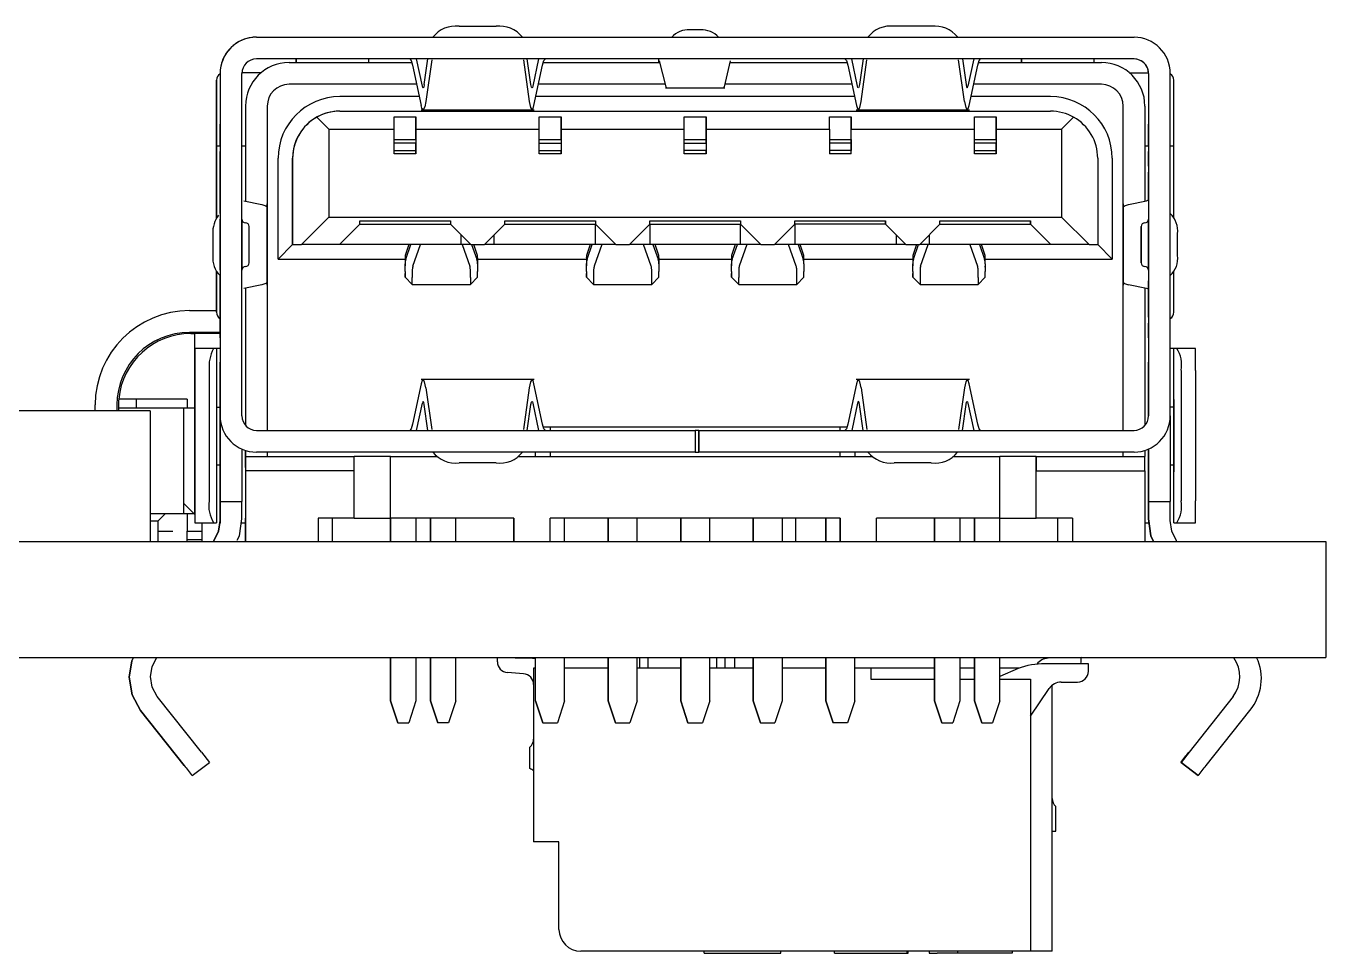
# Model space of a CAD drawing. Header units: millimetres. Extents: x 2 to 1109, y 2 to 430.
# Drawn here: x 146.6 to 164.52, y 390.71 to 403.48 of the extents above; entities that cross this region are included whole.
import ezdxf

# ---------------------------------------------------------------- set-up
doc = ezdxf.new("R2010")
doc.units = ezdxf.units.MM
doc.header["$LTSCALE"] = 0.5
doc.layers.add('几何体', color=7, linetype='Continuous')

msp = doc.modelspace()

# ---------------------------------------------------------------- linework, layer by layer
at = {"layer": '几何体'}
for p, q in [((152.569, 403.481), (153.079, 403.481)), ((159.079, 403.481), (158.569, 403.481)), ((149.774, 403.331), (161.874, 403.331)), ((155.897, 403.431), (155.75, 403.431)), ((161.874, 403.031), (149.774, 403.031)), ((150.224, 402.981), (151.917, 402.981)), ((150.323, 402.981), (150.323, 403.031)), ((151.927, 402.947), (152.046, 402.391)), ((152.063, 402.655), (151.982, 403.031)), ((152.088, 402.677), (152.138, 403.031)), ((152.191, 403.018), (152.11, 402.444)), ((153.456, 403.018), (153.537, 402.444)), ((153.559, 402.677), (153.509, 403.031)), ((153.665, 403.031), (153.585, 402.655)), ((153.601, 402.391), (153.72, 402.947)), ((153.73, 402.981), (155.34, 402.981)), ((155.323, 402.981), (155.323, 403.031)), ((155.422, 402.645), (155.334, 403.005)), ((156.226, 402.645), (156.313, 403.005)), ((156.307, 402.981), (157.917, 402.981)), ((157.927, 402.947), (158.046, 402.391)), ((158.063, 402.655), (157.982, 403.031)), ((158.138, 403.031), (158.088, 402.677)), ((158.11, 402.444), (158.191, 403.018)), ((159.537, 402.444), (159.456, 403.018)), ((159.509, 403.031), (159.559, 402.677)), ((159.665, 403.031), (159.585, 402.655)), ((159.601, 402.391), (159.72, 402.947)), ((159.73, 402.981), (161.424, 402.981)), ((160.323, 402.981), (160.323, 403.031)), ((149.274, 402.831), (149.274, 402.131)), ((149.274, 402.831), (149.274, 402.831)), ((149.274, 402.831), (149.274, 398.111)), ((149.835, 402.838), (149.574, 402.838)), ((149.574, 398.111), (149.574, 402.831)), ((161.812, 402.838), (162.074, 402.838)), ((162.074, 402.831), (162.074, 402.131)), ((162.074, 402.831), (162.074, 402.831)), ((162.074, 402.831), (162.074, 398.111)), ((162.374, 398.111), (162.374, 402.831)), ((149.224, 402.738), (149.224, 401.831)), ((149.224, 401.831), (149.224, 402.738)), ((151.984, 402.681), (150.224, 402.681)), ((155.413, 402.681), (153.663, 402.681)), ((155.416, 402.632), (156.231, 402.632)), ((155.428, 402.633), (155.422, 402.645)), ((156.219, 402.64), (156.226, 402.645)), ((157.984, 402.681), (156.235, 402.681)), ((161.424, 402.681), (159.663, 402.681)), ((162.424, 401.831), (162.424, 402.738)), ((152.021, 402.511), (150.924, 402.511)), ((158.021, 402.511), (153.627, 402.511)), ((160.724, 402.511), (159.627, 402.511)), ((149.624, 402.381), (149.624, 401.071)), ((149.624, 402.381), (149.624, 401.071)), ((149.924, 402.381), (149.924, 397.911)), ((150.606, 402.229), (150.774, 402.061)), ((150.724, 402.28), (150.724, 402.28)), ((150.924, 402.311), (160.724, 402.311)), ((150.924, 402.311), (150.924, 402.311)), ((151.674, 402.235), (151.974, 402.235)), ((151.674, 402.061), (151.674, 402.235)), ((151.974, 402.235), (151.974, 402.061)), ((151.974, 401.916), (151.974, 402.235)), ((152.044, 402.331), (153.604, 402.331)), ((153.674, 402.235), (153.974, 402.235)), ((153.674, 402.061), (153.674, 402.235)), ((153.974, 402.235), (153.974, 402.061)), ((153.974, 401.916), (153.974, 402.235)), ((155.674, 402.235), (155.974, 402.235)), ((155.674, 402.061), (155.674, 402.235)), ((155.974, 402.235), (155.974, 402.061)), ((155.974, 401.916), (155.974, 402.235)), ((157.674, 402.061), (157.674, 402.235)), ((157.674, 402.235), (157.974, 402.235)), ((157.974, 402.235), (157.974, 402.061)), ((157.974, 401.916), (157.974, 402.235)), ((158.044, 402.331), (159.604, 402.331)), ((159.674, 402.235), (159.974, 402.235)), ((159.674, 402.061), (159.674, 402.235)), ((159.974, 402.235), (159.974, 402.061)), ((159.974, 401.916), (159.974, 402.235)), ((161.041, 402.229), (160.874, 402.061)), ((161.724, 397.911), (161.724, 402.381)), ((162.024, 402.381), (162.024, 401.071)), ((149.274, 401.831), (149.274, 402.131)), ((150.774, 402.061), (150.774, 400.851)), ((150.774, 402.061), (151.674, 402.061)), ((151.674, 401.721), (151.674, 402.061)), ((151.974, 402.061), (153.674, 402.061)), ((151.974, 402.061), (151.974, 401.721)), ((153.674, 401.721), (153.674, 402.061)), ((153.974, 402.061), (155.674, 402.061)), ((153.974, 402.061), (153.974, 401.721)), ((155.674, 401.721), (155.674, 402.061)), ((155.974, 402.061), (157.674, 402.061)), ((155.974, 402.061), (155.974, 401.721)), ((157.674, 402.061), (157.674, 401.721)), ((157.974, 402.061), (159.674, 402.061)), ((157.974, 401.721), (157.974, 402.061)), ((159.674, 401.721), (159.674, 402.061)), ((159.974, 402.061), (160.874, 402.061)), ((159.974, 402.061), (159.974, 401.721)), ((160.874, 402.061), (160.874, 400.851)), ((162.074, 401.831), (162.074, 402.131)), ((151.674, 401.921), (151.974, 401.921)), ((151.974, 401.871), (151.674, 401.871)), ((151.974, 401.921), (151.974, 401.871)), ((151.974, 401.771), (151.974, 401.871)), ((153.674, 401.921), (153.974, 401.921)), ((153.674, 401.871), (153.974, 401.871)), ((153.974, 401.921), (153.974, 401.871)), ((153.974, 401.871), (153.974, 401.771)), ((155.674, 401.921), (155.974, 401.921)), ((155.674, 401.871), (155.974, 401.871)), ((155.974, 401.871), (155.974, 401.921)), ((155.974, 401.871), (155.974, 401.771)), ((157.674, 401.921), (157.974, 401.921)), ((157.974, 401.871), (157.674, 401.871)), ((157.974, 401.921), (157.974, 401.871)), ((157.974, 401.871), (157.974, 401.771)), ((159.674, 401.921), (159.974, 401.921)), ((159.974, 401.871), (159.674, 401.871)), ((159.974, 401.921), (159.974, 401.871)), ((159.974, 401.771), (159.974, 401.871)), ((149.224, 401.831), (149.274, 401.831)), ((149.224, 401.831), (149.224, 401.831)), ((149.224, 400.831), (149.224, 401.831)), ((149.274, 401.831), (149.274, 401.831)), ((149.274, 401.555), (149.274, 401.755)), ((149.274, 401.755), (149.274, 401.442)), ((149.574, 401.831), (149.624, 401.831)), ((151.674, 401.771), (151.974, 401.771)), ((151.974, 401.721), (151.674, 401.721)), ((151.974, 401.721), (151.974, 401.771)), ((151.974, 401.721), (151.974, 401.721)), ((153.674, 401.771), (153.974, 401.771)), ((153.974, 401.721), (153.674, 401.721)), ((153.974, 401.721), (153.974, 401.771)), ((153.974, 401.721), (153.974, 401.721)), ((155.974, 401.771), (155.674, 401.771)), ((155.974, 401.721), (155.674, 401.721)), ((155.974, 401.721), (155.974, 401.771)), ((155.974, 401.721), (155.974, 401.721)), ((157.974, 401.771), (157.674, 401.771)), ((157.974, 401.721), (157.674, 401.721)), ((157.974, 401.721), (157.974, 401.771)), ((157.974, 401.721), (157.974, 401.721)), ((159.674, 401.771), (159.974, 401.771)), ((159.974, 401.721), (159.674, 401.721)), ((159.974, 401.721), (159.974, 401.771)), ((159.974, 401.721), (159.974, 401.721)), ((162.024, 401.831), (162.074, 401.831)), ((162.074, 401.831), (162.074, 401.831)), ((162.074, 401.555), (162.074, 401.755)), ((162.074, 401.755), (162.074, 401.442)), ((162.374, 401.831), (162.424, 401.831)), ((149.274, 401.471), (149.274, 401.555)), ((150.074, 400.271), (150.074, 401.661)), ((150.274, 400.471), (150.274, 401.661)), ((150.274, 401.511), (150.274, 401.661)), ((150.274, 401.661), (150.274, 401.511)), ((150.274, 401.661), (150.274, 400.471)), ((150.274, 401.511), (150.274, 401.511)), ((161.374, 401.661), (161.374, 400.471)), ((161.574, 401.661), (161.574, 400.271)), ((162.074, 401.555), (162.074, 401.471)), ((149.274, 401.271), (149.274, 401.471)), ((149.274, 401.442), (149.274, 401.143)), ((162.074, 401.271), (162.074, 401.471)), ((162.074, 401.442), (162.074, 401.143)), ((149.274, 401.088), (149.274, 401.271)), ((149.274, 401.271), (149.274, 401.271)), ((149.274, 400.9), (149.274, 401.143)), ((150.274, 401.151), (150.274, 400.471)), ((150.274, 401.151), (150.274, 401.151)), ((150.274, 400.471), (150.274, 401.151)), ((162.074, 401.088), (162.074, 401.271)), ((162.074, 401.271), (162.074, 401.271)), ((162.074, 401.088), (162.074, 401.143)), ((149.274, 401.088), (149.274, 399.854)), ((149.574, 399.854), (149.574, 401.088)), ((149.603, 401.075), (149.85, 401.024)), ((149.924, 399.911), (149.924, 401.032)), ((161.724, 401.032), (161.724, 399.911)), ((161.798, 401.024), (162.044, 401.075)), ((162.074, 401.088), (162.074, 399.854)), ((150.774, 400.851), (150.394, 400.471)), ((150.774, 400.851), (160.874, 400.851)), ((151.199, 400.801), (152.449, 400.801)), ((151.199, 400.751), (151.199, 400.801)), ((152.449, 400.801), (152.449, 400.751)), ((152.449, 400.801), (152.449, 400.751)), ((152.449, 400.801), (152.449, 400.801)), ((153.199, 400.801), (154.449, 400.801)), ((153.199, 400.751), (153.199, 400.801)), ((154.449, 400.801), (154.449, 400.751)), ((154.449, 400.801), (154.449, 400.751)), ((154.449, 400.801), (154.449, 400.801)), ((155.199, 400.801), (156.449, 400.801)), ((155.199, 400.751), (155.199, 400.801)), ((156.449, 400.801), (156.449, 400.751)), ((156.449, 400.801), (156.449, 400.751)), ((156.449, 400.801), (156.449, 400.801)), ((157.199, 400.801), (158.449, 400.801)), ((157.199, 400.751), (157.199, 400.801)), ((158.449, 400.801), (158.449, 400.751)), ((158.449, 400.751), (158.449, 400.801)), ((158.449, 400.801), (158.449, 400.801)), ((159.199, 400.751), (159.199, 400.801)), ((159.199, 400.801), (160.449, 400.801)), ((160.449, 400.801), (160.449, 400.751)), ((160.449, 400.751), (160.449, 400.801)), ((160.449, 400.801), (160.449, 400.801)), ((160.874, 400.851), (161.254, 400.471)), ((149.174, 400.622), (149.174, 400.321)), ((150.919, 400.471), (151.199, 400.751)), ((151.199, 400.751), (152.449, 400.751)), ((152.449, 400.751), (152.729, 400.471)), ((152.449, 400.751), (152.449, 400.751)), ((152.449, 400.751), (152.449, 400.751)), ((152.449, 400.751), (152.729, 400.471)), ((152.599, 400.471), (152.599, 400.601)), ((152.919, 400.471), (153.199, 400.751)), ((153.049, 400.601), (153.049, 400.471)), ((153.199, 400.751), (154.449, 400.751)), ((154.449, 400.751), (154.729, 400.471)), ((154.449, 400.751), (154.449, 400.751)), ((154.449, 400.751), (154.449, 400.751)), ((154.449, 400.751), (154.729, 400.471)), ((154.449, 400.471), (154.449, 400.751)), ((154.919, 400.471), (155.199, 400.751)), ((155.199, 400.751), (156.449, 400.751)), ((155.199, 400.751), (155.199, 400.471)), ((155.199, 400.751), (155.199, 400.471)), ((156.449, 400.751), (156.729, 400.471)), ((156.449, 400.751), (156.449, 400.751)), ((156.449, 400.751), (156.449, 400.751)), ((156.449, 400.751), (156.729, 400.471)), ((156.449, 400.471), (156.449, 400.751)), ((156.919, 400.471), (157.199, 400.751)), ((158.449, 400.751), (157.199, 400.751)), ((157.199, 400.751), (157.199, 400.471)), ((157.199, 400.751), (157.199, 400.471)), ((158.449, 400.751), (158.729, 400.471)), ((158.449, 400.751), (158.449, 400.751)), ((158.449, 400.751), (158.449, 400.751)), ((158.449, 400.751), (158.729, 400.471)), ((158.599, 400.471), (158.599, 400.601)), ((158.919, 400.471), (159.199, 400.751)), ((159.049, 400.601), (159.049, 400.471)), ((159.199, 400.751), (160.449, 400.751)), ((160.449, 400.751), (160.729, 400.471)), ((160.449, 400.751), (160.449, 400.751)), ((160.449, 400.751), (160.449, 400.751)), ((160.449, 400.751), (160.729, 400.471)), ((162.024, 400.771), (162.024, 400.771)), ((162.474, 400.321), (162.474, 400.622)), ((150.074, 400.271), (150.274, 400.471)), ((150.274, 400.471), (150.394, 400.471)), ((150.274, 400.471), (150.274, 400.471)), ((150.274, 400.471), (150.274, 400.471)), ((150.919, 400.471), (150.394, 400.471)), ((152.599, 400.471), (150.919, 400.471)), ((151.834, 400.269), (151.905, 400.471)), ((151.877, 400.471), (151.834, 400.349)), ((151.932, 400.176), (152.036, 400.471)), ((152.729, 400.471), (152.599, 400.471)), ((152.612, 400.471), (152.715, 400.176)), ((152.729, 400.471), (152.919, 400.471)), ((152.729, 400.471), (152.729, 400.471)), ((152.742, 400.471), (152.813, 400.269)), ((152.813, 400.349), (152.77, 400.471)), ((153.049, 400.471), (152.919, 400.471)), ((154.449, 400.471), (153.049, 400.471)), ((154.334, 400.269), (154.405, 400.471)), ((154.377, 400.471), (154.334, 400.349)), ((154.536, 400.471), (154.432, 400.176)), ((154.729, 400.471), (154.449, 400.471)), ((154.729, 400.471), (154.919, 400.471)), ((154.729, 400.471), (154.729, 400.471)), ((155.199, 400.471), (154.919, 400.471)), ((155.215, 400.176), (155.112, 400.471)), ((156.449, 400.471), (155.199, 400.471)), ((155.242, 400.471), (155.313, 400.269)), ((155.313, 400.349), (155.27, 400.471)), ((156.334, 400.269), (156.405, 400.471)), ((156.377, 400.471), (156.334, 400.349)), ((156.536, 400.471), (156.432, 400.176)), ((156.729, 400.471), (156.449, 400.471)), ((156.729, 400.471), (156.919, 400.471)), ((156.729, 400.471), (156.729, 400.471)), ((157.199, 400.471), (156.919, 400.471)), ((157.215, 400.176), (157.112, 400.471)), ((158.599, 400.471), (157.199, 400.471)), ((157.242, 400.471), (157.313, 400.269)), ((157.313, 400.349), (157.27, 400.471)), ((158.729, 400.471), (158.599, 400.471)), ((158.729, 400.471), (158.919, 400.471)), ((158.729, 400.471), (158.729, 400.471)), ((158.834, 400.269), (158.905, 400.471)), ((158.877, 400.471), (158.834, 400.349)), ((159.049, 400.471), (158.919, 400.471)), ((158.932, 400.176), (159.036, 400.471)), ((160.729, 400.471), (159.049, 400.471)), ((159.612, 400.471), (159.715, 400.176)), ((159.742, 400.471), (159.813, 400.269)), ((159.813, 400.349), (159.77, 400.471)), ((161.254, 400.471), (160.729, 400.471)), ((160.729, 400.471), (160.729, 400.471)), ((161.254, 400.471), (161.374, 400.471)), ((161.374, 400.471), (161.574, 400.271)), ((150.074, 400.271), (151.824, 400.271)), ((151.824, 400.288), (151.824, 400.208)), ((151.824, 400.288), (151.824, 400.18)), ((152.824, 400.288), (152.824, 400.208)), ((152.824, 400.271), (154.324, 400.271)), ((154.324, 400.288), (154.324, 400.18)), ((155.324, 400.288), (155.324, 400.208)), ((155.324, 400.271), (156.324, 400.271)), ((156.324, 400.288), (156.324, 400.18)), ((157.324, 400.208), (157.324, 400.288)), ((157.324, 400.271), (158.824, 400.271)), ((158.824, 400.288), (158.824, 400.18)), ((159.824, 400.208), (159.824, 400.288)), ((159.824, 400.271), (161.574, 400.271)), ((149.224, 400.106), (149.224, 399.538)), ((149.224, 399.538), (149.224, 400.106)), ((151.824, 400.1), (151.824, 400.208)), ((151.924, 400.127), (151.924, 400.019)), ((152.724, 400.019), (152.724, 400.127)), ((152.824, 400.208), (152.824, 400.1)), ((152.824, 400.176), (152.824, 400.16)), ((152.824, 400.021), (152.824, 400.1)), ((154.324, 400.1), (154.324, 400.208)), ((154.424, 400.127), (154.424, 400.019)), ((155.224, 400.019), (155.224, 400.127)), ((155.324, 400.208), (155.324, 400.1)), ((155.324, 400.176), (155.324, 400.16)), ((155.324, 400.021), (155.324, 400.1)), ((156.324, 400.1), (156.324, 400.208)), ((156.424, 400.127), (156.424, 400.019)), ((157.224, 400.019), (157.224, 400.127)), ((157.324, 400.208), (157.324, 400.1)), ((157.324, 400.176), (157.324, 400.16)), ((157.324, 400.021), (157.324, 400.1)), ((158.824, 400.1), (158.824, 400.208)), ((158.924, 400.127), (158.924, 400.019)), ((159.724, 400.019), (159.724, 400.127)), ((159.824, 400.208), (159.824, 400.1)), ((159.824, 400.16), (159.824, 400.176)), ((159.824, 400.021), (159.824, 400.1)), ((162.024, 400.171), (162.024, 400.171)), ((162.424, 399.538), (162.424, 400.107)), ((149.274, 400.043), (149.274, 396.631)), ((149.274, 399.8), (149.274, 400.043)), ((149.85, 399.919), (149.603, 399.868)), ((151.824, 400.021), (151.924, 399.921)), ((151.924, 399.921), (151.924, 400.019)), ((151.924, 399.921), (152.724, 399.921)), ((152.724, 399.921), (152.824, 400.021)), ((152.724, 400.019), (152.724, 399.921)), ((154.324, 400.021), (154.424, 399.921)), ((154.424, 400.019), (154.424, 399.921)), ((154.424, 399.921), (155.224, 399.921)), ((155.224, 399.921), (155.324, 400.021)), ((155.224, 399.921), (155.224, 400.019)), ((156.324, 400.021), (156.424, 399.921)), ((156.424, 399.921), (156.424, 400.019)), ((156.424, 399.921), (157.224, 399.921)), ((157.224, 399.921), (157.324, 400.021)), ((157.224, 399.921), (157.224, 400.019)), ((158.824, 400.021), (158.924, 399.921)), ((158.924, 400.019), (158.924, 399.921)), ((158.924, 399.921), (159.724, 399.921)), ((159.724, 399.921), (159.824, 400.021)), ((159.724, 400.019), (159.724, 399.921)), ((162.044, 399.868), (161.798, 399.919)), ((162.074, 399.97), (162.074, 398.111)), ((162.074, 399.8), (162.074, 399.97)), ((149.274, 399.671), (149.274, 399.854)), ((149.274, 399.8), (149.274, 399.501)), ((149.624, 399.872), (149.624, 397.979)), ((149.624, 399.872), (149.624, 398.201)), ((162.024, 399.872), (162.024, 397.979)), ((162.074, 399.671), (162.074, 399.854)), ((162.074, 399.8), (162.074, 399.501)), ((148.851, 399.561), (149.224, 399.561)), ((149.274, 399.471), (149.274, 399.671)), ((149.274, 399.671), (149.274, 399.671)), ((162.074, 399.471), (162.074, 399.671)), ((162.074, 399.671), (162.074, 399.671)), ((149.274, 399.501), (149.274, 399.188)), ((149.274, 399.388), (149.274, 399.471)), ((149.274, 399.188), (149.274, 399.388)), ((162.074, 399.501), (162.074, 399.188)), ((162.074, 399.471), (162.074, 399.388)), ((162.074, 399.188), (162.074, 399.388)), ((149.274, 399.261), (148.851, 399.261)), ((148.871, 399.246), (148.921, 399.246)), ((148.921, 399.246), (148.921, 396.756)), ((149.274, 399.246), (148.921, 399.246)), ((148.924, 399.038), (148.924, 398.738)), ((149.184, 399.038), (148.924, 399.038)), ((148.924, 399.038), (148.924, 396.638)), ((148.924, 399.038), (148.924, 399.038)), ((149.224, 399.038), (149.184, 399.038)), ((149.224, 399.038), (149.224, 396.638)), ((149.274, 399.038), (149.224, 399.038)), ((149.224, 399.038), (149.224, 398.231)), ((162.424, 399.038), (162.374, 399.038)), ((162.424, 396.638), (162.424, 399.038)), ((162.464, 399.038), (162.424, 399.038)), ((162.424, 398.231), (162.424, 399.038)), ((162.424, 399.038), (162.424, 399.038)), ((162.724, 399.038), (162.464, 399.038)), ((162.724, 398.738), (162.724, 399.038)), ((149.274, 398.612), (149.274, 398.836)), ((149.274, 398.836), (149.274, 398.621)), ((162.074, 398.612), (162.074, 398.836)), ((162.074, 398.836), (162.074, 398.621)), ((148.924, 396.938), (148.924, 398.738)), ((149.124, 398.738), (149.124, 396.938)), ((162.524, 398.738), (162.524, 396.938)), ((162.724, 398.738), (162.724, 396.938)), ((149.274, 396.931), (149.274, 398.621)), ((149.274, 398.612), (149.274, 398.111)), ((152.046, 398.551), (151.927, 397.995)), ((153.604, 398.611), (152.044, 398.611)), ((152.11, 398.498), (152.191, 397.924)), ((153.537, 398.498), (153.456, 397.924)), ((153.72, 397.995), (153.601, 398.551)), ((158.046, 398.551), (157.927, 397.995)), ((159.604, 398.611), (158.044, 398.611)), ((158.11, 398.498), (158.191, 397.924)), ((159.537, 398.498), (159.456, 397.924)), ((159.72, 397.995), (159.601, 398.551)), ((162.074, 398.111), (162.074, 398.621)), ((162.074, 398.612), (162.074, 398.111)), ((148.821, 398.341), (147.876, 398.341)), ((148.121, 398.221), (148.121, 398.341)), ((148.821, 398.341), (148.821, 398.221)), ((148.924, 398.338), (148.924, 397.338)), ((148.924, 398.338), (148.924, 398.338)), ((148.924, 397.338), (148.924, 398.338)), ((151.982, 397.911), (152.063, 398.287)), ((152.138, 397.911), (152.088, 398.266)), ((153.509, 397.911), (153.559, 398.266)), ((153.585, 398.287), (153.665, 397.911)), ((158.063, 398.287), (157.982, 397.911)), ((158.138, 397.911), (158.088, 398.266)), ((159.509, 397.911), (159.559, 398.266)), ((159.585, 398.287), (159.665, 397.911)), ((162.424, 398.338), (162.424, 397.338)), ((162.424, 398.338), (162.424, 398.338)), ((162.424, 398.231), (162.424, 398.338)), ((148.311, 398.181), (145.285, 398.181)), ((147.551, 398.181), (147.551, 398.261)), ((147.851, 398.261), (147.851, 398.181)), ((147.871, 398.246), (147.871, 398.221)), ((147.871, 398.221), (147.871, 398.181)), ((147.871, 398.221), (148.771, 398.221)), ((148.311, 398.181), (148.311, 396.381)), ((148.771, 398.221), (148.771, 396.766)), ((148.771, 398.221), (148.821, 398.221)), ((148.821, 398.221), (148.921, 398.221)), ((149.224, 398.231), (149.274, 398.231)), ((149.274, 398.231), (149.274, 397.431)), ((149.274, 398.231), (149.274, 398.231)), ((149.624, 398.201), (149.624, 397.979)), ((149.624, 398.201), (149.624, 398.201)), ((162.424, 398.231), (162.374, 398.231)), ((162.374, 398.111), (162.374, 396.931)), ((149.774, 397.911), (155.824, 397.911)), ((153.73, 397.961), (157.917, 397.961)), ((153.824, 397.961), (153.824, 397.911)), ((155.824, 397.911), (155.824, 397.611)), ((155.874, 397.911), (155.824, 397.911)), ((155.874, 397.911), (155.874, 397.611)), ((155.874, 397.911), (161.874, 397.911)), ((155.874, 397.611), (155.874, 397.911)), ((155.874, 397.911), (155.874, 397.911)), ((157.824, 397.911), (157.824, 397.961)), ((157.824, 397.911), (157.824, 397.961)), ((149.574, 397.653), (149.574, 396.931)), ((149.624, 397.634), (149.624, 397.401)), ((149.624, 397.401), (149.624, 397.634)), ((149.624, 397.401), (149.624, 397.551)), ((149.624, 397.551), (149.624, 397.551)), ((149.624, 397.551), (149.624, 397.351)), ((149.624, 397.551), (151.124, 397.551)), ((155.824, 397.611), (149.774, 397.611)), ((149.924, 397.611), (149.924, 397.551)), ((151.124, 397.351), (151.124, 397.551)), ((151.624, 397.551), (151.124, 397.551)), ((151.624, 396.701), (151.624, 397.551)), ((151.624, 397.551), (152.27, 397.551)), ((153.377, 397.551), (158.27, 397.551)), ((153.624, 397.551), (153.624, 397.611)), ((153.824, 397.611), (153.824, 397.551)), ((155.824, 397.611), (155.874, 397.611)), ((161.874, 397.611), (155.874, 397.611)), ((155.874, 397.611), (155.874, 397.611)), ((157.824, 397.551), (157.824, 397.611)), ((157.824, 397.601), (157.824, 397.611)), ((157.824, 397.551), (157.824, 397.601)), ((158.024, 397.611), (158.024, 397.551)), ((159.377, 397.551), (160.024, 397.551)), ((160.024, 396.701), (160.024, 397.551)), ((160.524, 397.551), (160.024, 397.551)), ((160.524, 397.551), (160.524, 397.351)), ((160.524, 396.701), (160.524, 397.551)), ((160.524, 397.551), (160.524, 397.551)), ((160.524, 397.551), (162.024, 397.551)), ((161.724, 397.551), (161.724, 397.611)), ((162.024, 397.634), (162.024, 397.551)), ((162.024, 397.351), (162.024, 397.551)), ((162.074, 396.931), (162.074, 397.653)), ((162.074, 397.653), (162.074, 396.631)), ((149.274, 397.431), (149.224, 397.431)), ((149.224, 397.431), (149.224, 396.638)), ((149.274, 397.431), (149.274, 397.431)), ((149.624, 397.401), (149.624, 397.401)), ((149.624, 397.401), (149.624, 396.701)), ((149.624, 397.401), (149.624, 397.401)), ((153.079, 397.461), (152.569, 397.461)), ((159.079, 397.461), (158.569, 397.461)), ((162.424, 397.431), (162.374, 397.431)), ((162.424, 396.638), (162.424, 397.431)), ((162.424, 397.338), (162.424, 397.431)), ((148.924, 397.338), (148.924, 397.338)), ((149.624, 397.351), (149.624, 396.381)), ((151.124, 397.351), (149.624, 397.351)), ((151.124, 396.701), (151.124, 397.351)), ((160.524, 396.701), (160.524, 397.351)), ((160.524, 397.351), (162.024, 397.351)), ((162.024, 397.351), (162.024, 396.381)), ((162.424, 397.338), (162.424, 397.338)), ((149.274, 397.131), (149.274, 396.931)), ((149.274, 396.831), (149.274, 397.131)), ((162.074, 397.131), (162.074, 396.931)), ((162.074, 396.831), (162.074, 397.131)), ((148.921, 396.756), (148.771, 396.906)), ((148.924, 396.938), (148.924, 396.638)), ((149.274, 396.931), (149.274, 396.667)), ((149.274, 396.667), (149.274, 396.931)), ((149.274, 396.931), (149.574, 396.931)), ((149.274, 396.831), (149.274, 396.631)), ((149.574, 396.691), (149.574, 396.931)), ((162.074, 396.931), (162.074, 396.691)), ((162.074, 396.691), (162.074, 396.931)), ((162.074, 396.931), (162.374, 396.931)), ((162.074, 396.831), (162.074, 396.631)), ((162.374, 396.667), (162.374, 396.931)), ((162.724, 396.638), (162.724, 396.938)), ((148.311, 396.766), (148.771, 396.766)), ((148.311, 396.666), (148.421, 396.666)), ((148.421, 396.666), (148.521, 396.766)), ((148.421, 396.381), (148.421, 396.666)), ((148.771, 396.766), (148.911, 396.766)), ((148.821, 396.766), (148.821, 396.521)), ((148.924, 396.756), (148.921, 396.756)), ((149.624, 396.381), (149.624, 396.701)), ((149.624, 396.701), (149.624, 396.701)), ((150.624, 396.701), (150.624, 396.381)), ((151.124, 396.701), (150.624, 396.701)), ((150.824, 396.381), (150.824, 396.701)), ((151.124, 396.701), (151.624, 396.701)), ((153.324, 396.701), (151.624, 396.701)), ((151.624, 396.701), (151.624, 396.381)), ((151.624, 396.381), (151.624, 396.701)), ((151.974, 396.701), (151.974, 396.381)), ((152.174, 396.701), (152.174, 396.381)), ((152.174, 396.381), (152.174, 396.701)), ((152.524, 396.381), (152.524, 396.701)), ((153.324, 396.701), (153.324, 396.381)), ((153.324, 396.381), (153.324, 396.701)), ((153.324, 396.701), (153.324, 396.701)), ((153.824, 396.381), (153.824, 396.701)), ((157.824, 396.701), (153.824, 396.701)), ((154.024, 396.381), (154.024, 396.701)), ((154.624, 396.381), (154.624, 396.701)), ((154.624, 396.701), (154.624, 396.381)), ((155.024, 396.381), (155.024, 396.701)), ((155.624, 396.701), (155.624, 396.381)), ((155.624, 396.381), (155.624, 396.701)), ((156.024, 396.381), (156.024, 396.701)), ((156.624, 396.701), (156.624, 396.381)), ((156.624, 396.381), (156.624, 396.701)), ((157.024, 396.701), (157.024, 396.381)), ((157.209, 396.701), (157.209, 396.381)), ((157.624, 396.381), (157.624, 396.701)), ((157.624, 396.701), (157.624, 396.381)), ((157.824, 396.701), (157.824, 396.381)), ((157.824, 396.381), (157.824, 396.701)), ((157.824, 396.701), (157.824, 396.701)), ((158.324, 396.381), (158.324, 396.701)), ((160.024, 396.701), (158.324, 396.701)), ((159.124, 396.701), (159.124, 396.381)), ((159.124, 396.381), (159.124, 396.701)), ((159.474, 396.701), (159.474, 396.381)), ((159.674, 396.381), (159.674, 396.701)), ((159.674, 396.701), (159.674, 396.381)), ((160.024, 396.701), (160.524, 396.701)), ((160.024, 396.381), (160.024, 396.701)), ((160.524, 396.701), (160.524, 396.701)), ((161.024, 396.701), (160.524, 396.701)), ((160.824, 396.381), (160.824, 396.701)), ((160.824, 396.381), (160.824, 396.701)), ((161.024, 396.701), (161.024, 396.381)), ((161.024, 396.701), (161.024, 396.381)), ((161.024, 396.701), (161.024, 396.701)), ((148.421, 396.521), (148.621, 396.521)), ((148.821, 396.381), (148.821, 396.521)), ((148.821, 396.521), (149.023, 396.521)), ((148.924, 396.638), (149.184, 396.638)), ((148.924, 396.638), (148.924, 396.638)), ((149.023, 396.638), (149.023, 396.381)), ((149.184, 396.638), (149.224, 396.638)), ((149.274, 396.631), (149.274, 396.631)), ((149.574, 396.638), (149.624, 396.638)), ((162.024, 396.638), (162.074, 396.638)), ((162.424, 396.638), (162.464, 396.638)), ((162.464, 396.638), (162.724, 396.638)), ((109.316, 396.381), (163.15, 396.381)), ((148.851, 396.401), (148.821, 396.402)), ((149.023, 396.401), (148.851, 396.401)), ((149.189, 396.389), (149.184, 396.381)), ((149.184, 396.381), (149.189, 396.389)), ((149.189, 396.389), (149.189, 396.389)), ((162.464, 396.381), (162.459, 396.389)), ((163.15, 396.381), (164.521, 396.381)), ((164.521, 396.381), (164.521, 394.781)), ((109.316, 394.781), (163.15, 394.781)), ((148.395, 394.774), (148.401, 394.781)), ((151.624, 394.781), (151.624, 394.181)), ((151.624, 394.181), (151.624, 394.781)), ((151.974, 394.781), (151.974, 394.181)), ((152.174, 394.781), (152.174, 394.181)), ((152.174, 394.181), (152.174, 394.781)), ((152.524, 394.181), (152.524, 394.781)), ((153.096, 394.781), (153.581, 394.769)), ((153.096, 394.721), (153.096, 394.781)), ((153.624, 394.181), (153.624, 394.781)), ((153.624, 394.181), (153.624, 394.781)), ((154.024, 394.181), (154.024, 394.781)), ((154.624, 394.181), (154.624, 394.781)), ((154.624, 394.781), (154.624, 394.181)), ((155.024, 394.181), (155.024, 394.781)), ((155.059, 394.631), (155.059, 394.781)), ((155.171, 394.781), (155.171, 394.631)), ((155.624, 394.781), (155.624, 394.181)), ((155.624, 394.181), (155.624, 394.781)), ((156.024, 394.181), (156.024, 394.781)), ((156.121, 394.631), (156.121, 394.781)), ((156.233, 394.781), (156.233, 394.631)), ((156.371, 394.631), (156.371, 394.781)), ((156.624, 394.781), (156.624, 394.181)), ((156.624, 394.181), (156.624, 394.781)), ((157.024, 394.781), (157.024, 394.181)), ((157.624, 394.181), (157.624, 394.781)), ((157.624, 394.781), (157.624, 394.181)), ((158.024, 394.181), (158.024, 394.781)), ((159.124, 394.781), (159.124, 394.181)), ((159.124, 394.181), (159.124, 394.781)), ((159.474, 394.781), (159.474, 394.181)), ((159.674, 394.181), (159.674, 394.781)), ((159.674, 394.781), (159.674, 394.181)), ((160.024, 394.181), (160.024, 394.781)), ((161.246, 394.691), (160.648, 394.691)), ((161.146, 394.781), (160.691, 394.769)), ((161.146, 394.721), (161.146, 394.781)), ((161.246, 394.591), (161.246, 394.691)), ((163.15, 394.781), (164.521, 394.781)), ((163.247, 394.781), (163.252, 394.774)), ((163.252, 394.774), (163.247, 394.781)), ((153.457, 394.556), (153.236, 394.572)), ((153.624, 394.631), (153.596, 394.631)), ((153.596, 394.631), (153.596, 392.241)), ((154.624, 394.631), (154.024, 394.631)), ((155.624, 394.631), (155.024, 394.631)), ((156.624, 394.631), (156.024, 394.631)), ((157.624, 394.631), (157.024, 394.631)), ((158.246, 394.631), (158.024, 394.631)), ((158.246, 394.631), (158.246, 394.481)), ((159.124, 394.631), (158.246, 394.631)), ((159.674, 394.631), (159.474, 394.631)), ((160.289, 394.631), (160.024, 394.631)), ((160.275, 394.626), (160.024, 394.52)), ((158.246, 394.481), (159.124, 394.481)), ((159.474, 394.481), (159.674, 394.481)), ((160.024, 394.481), (160.446, 394.481)), ((160.446, 394.481), (160.446, 390.731)), ((160.446, 393.973), (160.705, 394.354)), ((160.746, 390.731), (160.746, 394.398)), ((160.87, 394.441), (161.096, 394.441)), ((149.015, 393.475), (148.408, 394.243)), ((151.724, 393.881), (151.624, 394.181)), ((151.624, 394.181), (151.724, 393.881)), ((151.624, 394.181), (151.624, 394.181)), ((151.974, 394.181), (151.874, 393.881)), ((152.174, 394.181), (152.174, 394.181)), ((152.274, 393.881), (152.174, 394.181)), ((152.174, 394.181), (152.274, 393.881)), ((152.524, 394.181), (152.424, 393.881)), ((153.724, 393.881), (153.624, 394.181)), ((153.624, 394.181), (153.624, 394.181)), ((153.624, 394.181), (153.724, 393.881)), ((154.024, 394.181), (153.924, 393.881)), ((154.724, 393.881), (154.624, 394.181)), ((154.624, 394.181), (154.724, 393.881)), ((154.624, 394.181), (154.624, 394.181)), ((155.024, 394.181), (154.924, 393.881)), ((155.724, 393.881), (155.624, 394.181)), ((155.624, 394.181), (155.624, 394.181)), ((155.624, 394.181), (155.724, 393.881)), ((156.024, 394.181), (155.924, 393.881)), ((156.724, 393.881), (156.624, 394.181)), ((156.624, 394.181), (156.624, 394.181)), ((156.624, 394.181), (156.724, 393.881)), ((157.024, 394.181), (156.924, 393.881)), ((157.724, 393.881), (157.624, 394.181)), ((157.624, 394.181), (157.624, 394.181)), ((157.624, 394.181), (157.724, 393.881)), ((158.024, 394.181), (157.924, 393.881)), ((159.224, 393.881), (159.124, 394.181)), ((159.124, 394.181), (159.124, 394.181)), ((159.124, 394.181), (159.224, 393.881)), ((159.474, 394.181), (159.374, 393.881)), ((159.674, 394.181), (159.674, 394.181)), ((159.774, 393.881), (159.674, 394.181)), ((159.674, 394.181), (159.774, 393.881)), ((160.024, 394.181), (159.924, 393.881)), ((163.239, 394.243), (162.633, 393.475)), ((163.239, 394.243), (162.633, 393.475)), ((148.177, 394.051), (148.777, 393.292)), ((148.777, 393.292), (148.177, 394.051)), ((162.871, 393.292), (163.47, 394.051)), ((151.724, 393.881), (151.874, 393.881)), ((151.724, 393.881), (151.724, 393.881)), ((152.424, 393.881), (152.274, 393.881)), ((152.274, 393.881), (152.274, 393.881)), ((153.724, 393.881), (153.924, 393.881)), ((153.724, 393.881), (153.724, 393.881)), ((154.724, 393.881), (154.924, 393.881)), ((154.724, 393.881), (154.724, 393.881)), ((155.724, 393.881), (155.924, 393.881)), ((155.724, 393.881), (155.724, 393.881)), ((156.724, 393.881), (156.924, 393.881)), ((156.724, 393.881), (156.724, 393.881)), ((157.924, 393.881), (157.724, 393.881)), ((157.724, 393.881), (157.724, 393.881)), ((159.224, 393.881), (159.374, 393.881)), ((159.224, 393.881), (159.224, 393.881)), ((159.774, 393.881), (159.924, 393.881)), ((159.774, 393.881), (159.774, 393.881)), ((149.015, 393.475), (149.126, 393.334)), ((153.546, 393.248), (153.546, 393.545)), ((162.633, 393.475), (162.522, 393.334)), ((148.888, 393.151), (149.126, 393.334)), ((162.522, 393.334), (162.522, 393.334)), ((162.522, 393.334), (162.759, 393.151)), ((162.759, 393.151), (162.522, 393.334)), ((148.888, 393.151), (148.888, 393.151)), ((162.759, 393.151), (162.759, 393.151)), ((160.796, 392.386), (160.796, 392.725)), ((160.746, 392.386), (160.796, 392.386)), ((153.946, 392.241), (153.596, 392.241)), ((153.946, 391.031), (153.946, 392.241)), ((160.446, 390.731), (154.246, 390.731)), ((155.946, 390.706), (155.946, 390.731)), ((155.946, 390.706), (157.004, 390.706)), ((157.004, 390.706), (157.004, 390.731)), ((157.746, 390.706), (157.746, 390.731)), ((157.746, 390.706), (158.746, 390.706)), ((158.746, 390.706), (158.746, 390.731)), ((158.746, 390.706), (158.759, 390.706)), ((158.759, 390.706), (158.759, 390.731)), ((159.051, 390.731), (159.051, 390.706)), ((159.051, 390.706), (159.16, 390.706)), ((159.446, 390.706), (159.16, 390.706)), ((159.446, 390.706), (159.446, 390.731)), ((160.196, 390.706), (159.446, 390.706)), ((160.196, 390.731), (160.196, 390.706)), ((160.746, 390.731), (160.446, 390.731))]:
    msp.add_line(p, q, dxfattribs=at)
at = {"layer": '几何体', "flags": 128}
for points in [[(151.889, 403.031), (151.908, 403.01), (151.927, 402.947)], [(153.72, 402.947), (153.739, 403.01), (153.758, 403.031)], [(157.889, 403.031), (157.908, 403.01), (157.927, 402.947)], [(159.72, 402.947), (159.739, 403.01), (159.758, 403.031)], [(152.074, 402.631), (152.067, 402.639), (152.063, 402.655)], [(152.088, 402.677), (152.081, 402.643), (152.074, 402.631)], [(153.574, 402.631), (153.566, 402.643), (153.559, 402.677)], [(153.585, 402.655), (153.579, 402.636), (153.574, 402.631)], [(158.074, 402.631), (158.067, 402.639), (158.063, 402.655)], [(158.088, 402.677), (158.081, 402.643), (158.074, 402.631)], [(159.559, 402.677), (159.565, 402.647), (159.574, 402.631)], [(159.574, 402.631), (159.58, 402.639), (159.585, 402.655)], [(152.074, 402.331), (152.057, 402.352), (152.046, 402.391)], [(152.11, 402.444), (152.096, 402.371), (152.074, 402.331)], [(153.537, 402.444), (153.554, 402.361), (153.574, 402.331)], [(153.574, 402.331), (153.588, 402.346), (153.601, 402.391)], [(158.046, 402.391), (158.06, 402.346), (158.074, 402.331)], [(158.074, 402.331), (158.093, 402.361), (158.11, 402.444)], [(159.537, 402.444), (159.554, 402.361), (159.574, 402.331)], [(159.574, 402.331), (159.588, 402.346), (159.601, 402.391)], [(149.224, 401.831), (149.224, 401.793), (149.224, 401.685), (149.224, 401.523), (149.224, 401.331), (149.224, 401.14), (149.224, 400.978), (149.224, 400.869), (149.224, 400.831)], [(162.074, 401.831), (162.074, 401.793), (162.074, 401.685), (162.074, 401.523), (162.074, 401.331), (162.074, 401.14), (162.074, 400.978), (162.074, 400.973)], [(162.424, 400.831), (162.424, 400.869), (162.424, 400.978), (162.424, 401.14), (162.424, 401.331), (162.424, 401.523), (162.424, 401.685), (162.424, 401.793), (162.424, 401.831)], [(149.85, 401.024), (149.905, 401.007), (149.923, 400.99)], [(161.724, 400.99), (161.742, 401.007), (161.798, 401.024)], [(162.044, 401.075), (162.066, 401.082), (162.074, 401.088)], [(149.274, 400.821), (149.274, 400.795), (149.274, 400.719), (149.274, 400.605), (149.274, 400.471), (149.274, 400.337), (149.274, 400.224), (149.274, 400.148), (149.274, 400.121)], [(149.274, 400.121), (149.274, 400.148), (149.274, 400.224), (149.274, 400.337), (149.274, 400.471), (149.274, 400.605), (149.274, 400.719), (149.274, 400.795), (149.274, 400.821)], [(149.574, 400.821), (149.574, 400.795), (149.574, 400.719), (149.574, 400.605), (149.574, 400.471), (149.574, 400.337), (149.574, 400.224), (149.574, 400.148), (149.574, 400.121)], [(162.074, 400.821), (162.074, 400.795), (162.074, 400.719), (162.074, 400.605), (162.074, 400.471), (162.074, 400.337), (162.074, 400.224), (162.074, 400.148), (162.074, 400.121)], [(162.074, 400.121), (162.074, 400.148), (162.074, 400.224), (162.074, 400.337), (162.074, 400.471), (162.074, 400.605), (162.074, 400.719), (162.074, 400.795), (162.074, 400.821)], [(162.374, 400.121), (162.374, 400.148), (162.374, 400.224), (162.374, 400.337), (162.374, 400.471), (162.374, 400.605), (162.374, 400.719), (162.374, 400.795), (162.374, 400.821)], [(149.674, 400.221), (149.674, 400.24), (149.674, 400.295), (149.674, 400.376), (149.674, 400.471), (149.674, 400.567), (149.674, 400.648), (149.674, 400.702), (149.674, 400.721)], [(161.974, 400.721), (161.974, 400.702), (161.974, 400.648), (161.974, 400.567), (161.974, 400.471), (161.974, 400.376), (161.974, 400.295), (161.974, 400.24), (161.974, 400.221)], [(161.974, 400.221), (161.974, 400.24), (161.974, 400.295), (161.974, 400.376), (161.974, 400.471), (161.974, 400.567), (161.974, 400.648), (161.974, 400.702), (161.974, 400.721)], [(151.824, 400.1), (151.824, 400.069), (151.824, 400.046), (151.824, 400.03), (151.824, 400.022), (151.824, 400.023), (151.824, 400.032), (151.824, 400.048), (151.824, 400.073)], [(154.324, 400.1), (154.324, 400.069), (154.324, 400.046), (154.324, 400.03), (154.324, 400.022), (154.324, 400.023), (154.324, 400.032), (154.324, 400.048), (154.324, 400.073)], [(156.324, 400.1), (156.324, 400.069), (156.324, 400.046), (156.324, 400.03), (156.324, 400.022), (156.324, 400.023), (156.324, 400.032), (156.324, 400.048), (156.324, 400.073)], [(158.824, 400.1), (158.824, 400.069), (158.824, 400.046), (158.824, 400.03), (158.824, 400.022), (158.824, 400.023), (158.824, 400.032), (158.824, 400.048), (158.824, 400.073)], [(149.923, 399.952), (149.905, 399.936), (149.85, 399.919)], [(161.724, 399.952), (161.742, 399.936), (161.798, 399.919)], [(162.074, 399.854), (162.066, 399.861), (162.044, 399.868)], [(149.274, 398.836), (149.274, 398.842), (149.274, 398.846), (149.274, 398.848), (149.274, 398.849), (149.274, 398.848), (149.274, 398.846), (149.274, 398.842), (149.274, 398.836)], [(162.074, 398.836), (162.074, 398.842), (162.074, 398.846), (162.074, 398.848), (162.074, 398.849), (162.074, 398.848), (162.074, 398.846), (162.074, 398.842), (162.074, 398.836)], [(152.074, 398.611), (152.06, 398.596), (152.046, 398.551)], [(152.11, 398.498), (152.093, 398.582), (152.074, 398.611)], [(153.574, 398.611), (153.554, 398.582), (153.537, 398.498)], [(153.601, 398.551), (153.588, 398.596), (153.574, 398.611)], [(158.074, 398.611), (158.06, 398.596), (158.046, 398.551)], [(158.11, 398.498), (158.093, 398.582), (158.074, 398.611)], [(159.574, 398.611), (159.554, 398.582), (159.537, 398.498)], [(159.601, 398.551), (159.588, 398.596), (159.574, 398.611)], [(152.074, 398.311), (152.067, 398.304), (152.063, 398.287)], [(152.088, 398.266), (152.083, 398.296), (152.074, 398.311)], [(153.559, 398.266), (153.566, 398.3), (153.574, 398.311)], [(153.574, 398.311), (153.58, 398.304), (153.585, 398.287)], [(158.074, 398.311), (158.067, 398.304), (158.063, 398.287)], [(158.088, 398.266), (158.083, 398.296), (158.074, 398.311)], [(159.559, 398.266), (159.566, 398.3), (159.574, 398.311)], [(159.574, 398.311), (159.58, 398.304), (159.585, 398.287)], [(151.927, 397.995), (151.908, 397.933), (151.889, 397.911)], [(153.758, 397.911), (153.739, 397.933), (153.72, 397.995)], [(157.927, 397.995), (157.908, 397.933), (157.889, 397.911)], [(159.758, 397.911), (159.739, 397.933), (159.72, 397.995)], [(149.274, 397.131), (149.274, 397.284), (149.274, 397.414), (149.274, 397.501), (149.274, 397.531), (149.274, 397.501), (149.274, 397.414), (149.274, 397.284), (149.274, 397.131)], [(162.074, 397.131), (162.074, 397.284), (162.074, 397.414), (162.074, 397.501), (162.074, 397.531), (162.074, 397.501), (162.074, 397.414), (162.074, 397.284), (162.074, 397.131)], [(149.274, 396.667), (149.252, 396.522), (149.189, 396.389)], [(149.189, 396.389), (149.252, 396.522), (149.274, 396.667)], [(149.51, 396.397), (149.539, 396.458), (149.574, 396.691)], [(162.074, 396.691), (162.108, 396.458), (162.145, 396.381)], [(162.145, 396.381), (162.108, 396.458), (162.074, 396.691)], [(162.459, 396.389), (162.395, 396.522), (162.374, 396.667)], [(148.081, 394.781), (148.057, 394.732), (148.022, 394.507)], [(148.022, 394.507), (148.057, 394.732), (148.081, 394.781)], [(148.315, 394.517), (148.335, 394.652), (148.395, 394.774)], [(153.581, 394.769), (153.612, 394.766), (153.624, 394.763)], [(161.143, 394.691), (161.143, 394.693), (161.146, 394.721)], [(148.022, 394.507), (148.062, 394.266), (148.177, 394.051)], [(148.177, 394.051), (148.062, 394.266), (148.022, 394.507)], [(148.408, 394.243), (148.339, 394.372), (148.315, 394.517)]]:
    msp.add_lwpolyline(points, dxfattribs=at)
at = {"layer": '几何体'}
for centre, radius, start, end in [((152.524, 403.078), 0.406, 83.7135, 141.3402), ((153.124, 403.075), 0.409, 38.8415, 96.3953), ((158.516, 403.091), 0.393, 82.3434, 142.42), ((159.125, 403.076), 0.408, 38.739, 96.5141), ((149.774, 402.831), 0.5, 90, 180), ((149.774, 402.831), 0.5, 90, 168.463), ((155.728, 403.126), 0.306, 85.8201, 137.8871), ((155.914, 403.112), 0.32, 43.3351, 93.047), ((161.874, 402.831), 0.5, 0, 90), ((149.802, 402.829), 0.528, 168.7685, 179.6945), ((149.774, 402.831), 0.2, 90, 180), ((150.224, 402.381), 0.6, 90, 180), ((150.224, 402.381), 0.6, 90, 180), ((158.999, 402.982), 8.676, 179.6716, 180.0018), ((143.561, 402.982), 7.763, 359.998, 0.367), ((168.086, 402.982), 7.762, 179.633, 180.0021), ((153.585, 402.982), 7.739, 359.9982, 0.3672), ((161.424, 402.381), 0.6, 360, 90), ((161.874, 402.831), 0.2, 0, 90), ((161.874, 402.831), 0.2, 30, 90), ((161.874, 402.831), 0.2, 360, 30), ((149.324, 402.738), 0.1, 120, 180), ((149.324, 402.738), 0.1, 120, 180), ((162.324, 402.738), 0.1, 0, 59.9992), ((150.224, 402.381), 0.3, 90, 180), ((161.424, 402.381), 0.3, 0, 90), ((150.924, 401.661), 0.85, 90, 180), ((160.724, 401.661), 0.85, 0, 90), ((150.924, 401.661), 0.65, 90, 180), ((150.92, 401.663), 0.646, 119.0344, 180.1844), ((150.924, 401.662), 0.649, 89.9875, 119.2313), ((150.924, 401.661), 0.65, 90, 107.9215), ((150.924, 401.661), 0.65, 90, 107.9207), ((160.724, 401.661), 0.65, 60.7812, 90), ((160.724, 401.661), 0.65, 360, 60.7812), ((149.543, 400.646), 0.37, 141.6161, 183.7734), ((149.624, 400.821), 0.05, 180, 270), ((162.024, 400.821), 0.05, 270, 360), ((162.024, 400.821), 0.05, 270, 360), ((162.144, 400.66), 0.332, 353.3811, 46.1769), ((149.624, 400.721), 0.05, 0, 90), ((162.024, 400.721), 0.05, 90, 180), ((162.024, 400.721), 0.05, 90, 180), ((149.504, 400.283), 0.332, 173.3812, 226.1766), ((152.006, 400.288), 0.183, 160.4722, 179.8548), ((152.006, 400.207), 0.183, 160.4722, 179.8548), ((152.641, 400.288), 0.183, 0.1452, 19.5277), ((152.641, 400.207), 0.183, 0.1452, 19.5277), ((154.506, 400.288), 0.183, 160.4722, 179.8548), ((154.506, 400.207), 0.183, 160.4722, 179.8548), ((155.141, 400.288), 0.183, 0.1452, 19.5277), ((155.141, 400.207), 0.183, 0.1452, 19.5277), ((156.506, 400.288), 0.183, 160.4722, 179.8548), ((156.506, 400.207), 0.183, 160.4722, 179.8548), ((157.141, 400.288), 0.183, 0.1452, 19.5277), ((157.141, 400.207), 0.183, 0.1452, 19.5277), ((159.006, 400.288), 0.183, 160.4722, 179.8548), ((159.006, 400.207), 0.183, 160.4722, 179.8548), ((159.641, 400.288), 0.183, 0.1452, 19.5277), ((159.641, 400.207), 0.183, 0.1452, 19.5277), ((162.177, 400.274), 0.3, 310.875, 8.9837), ((149.624, 400.121), 0.05, 90, 180), ((149.624, 400.221), 0.05, 270, 0), ((152.07, 400.127), 0.146, 160.4722, 179.8548), ((152.578, 400.127), 0.146, 0.1452, 19.5277), ((154.57, 400.127), 0.146, 160.4722, 179.8548), ((155.078, 400.127), 0.146, 0.1452, 19.5277), ((156.57, 400.127), 0.146, 160.4722, 179.8548), ((157.078, 400.127), 0.146, 0.1452, 19.5277), ((159.07, 400.127), 0.146, 160.4722, 179.8548), ((159.578, 400.127), 0.146, 0.1452, 19.5277), ((162.024, 400.221), 0.05, 180, 270), ((162.024, 400.221), 0.05, 180, 270), ((162.024, 400.121), 0.05, 0, 90), ((162.024, 400.121), 0.05, 360, 90), ((148.851, 398.261), 1.3, 90, 180), ((149.324, 399.538), 0.1, 180, 240), ((149.324, 399.538), 0.1, 180, 240), ((162.324, 399.538), 0.1, 300.0005, 0), ((148.851, 398.261), 1, 90, 180), ((148.871, 398.246), 1, 90, 174.5487), ((149.626, 398.794), 0.505, 151.0731, 186.307), ((162.124, 398.815), 0.407, 349.2162, 33.4037), ((148.871, 398.246), 1, 174.5487, 180), ((149.774, 398.111), 0.5, 180, 270), ((149.774, 398.111), 0.5, 180, 270), ((149.774, 398.111), 0.2, 180, 270), ((161.874, 398.111), 0.5, 270, 0), ((161.874, 398.111), 0.2, 270, 0), ((161.874, 398.111), 0.2, 270, 0), ((152.523, 397.868), 0.409, 218.8415, 276.3953), ((153.131, 397.851), 0.393, 262.3434, 322.42), ((158.523, 397.868), 0.409, 218.8415, 276.3953), ((159.131, 397.851), 0.393, 262.3434, 322.42), ((149.542, 396.866), 0.424, 170.1768, 212.4431), ((162.124, 396.862), 0.407, 326.5972, 10.7829), ((153.246, 394.721), 0.15, 180, 266), ((160.624, 393.732), 0.96, 88.5713, 111.2922), ((160.696, 394.57), 0.2, 91.5, 143.854), ((162.883, 394.517), 0.45, 322.4723, 34.8086), ((162.883, 394.517), 0.45, 322.4723, 34.8086), ((162.944, 394.49), 0.686, 320.1726, 25.1733), ((153.446, 394.406), 0.15, 359.9999, 85.9999), ((161.096, 394.591), 0.15, 270, 360), ((160.87, 394.241), 0.2, 90, 145.8378), ((153.446, 393.656), 0.15, 311.8103, 0), ((152.936, 401.022), 12.287, 321.2696, 322.1054), ((158.489, 400.854), 12.309, 217.9035, 218.7377), ((159.637, 401.761), 13.772, 217.9478, 218.6934), ((153.496, 393.106), 0.15, 48.1897, 70.5288), ((152.01, 401.761), 13.772, 321.3066, 322.0522), ((160.896, 392.836), 0.15, 180, 228.1897), ((154.246, 391.031), 0.3, 180, 270)]:
    msp.add_arc(centre, radius, start, end, dxfattribs=at)

doc.saveas('drawing.dxf')
